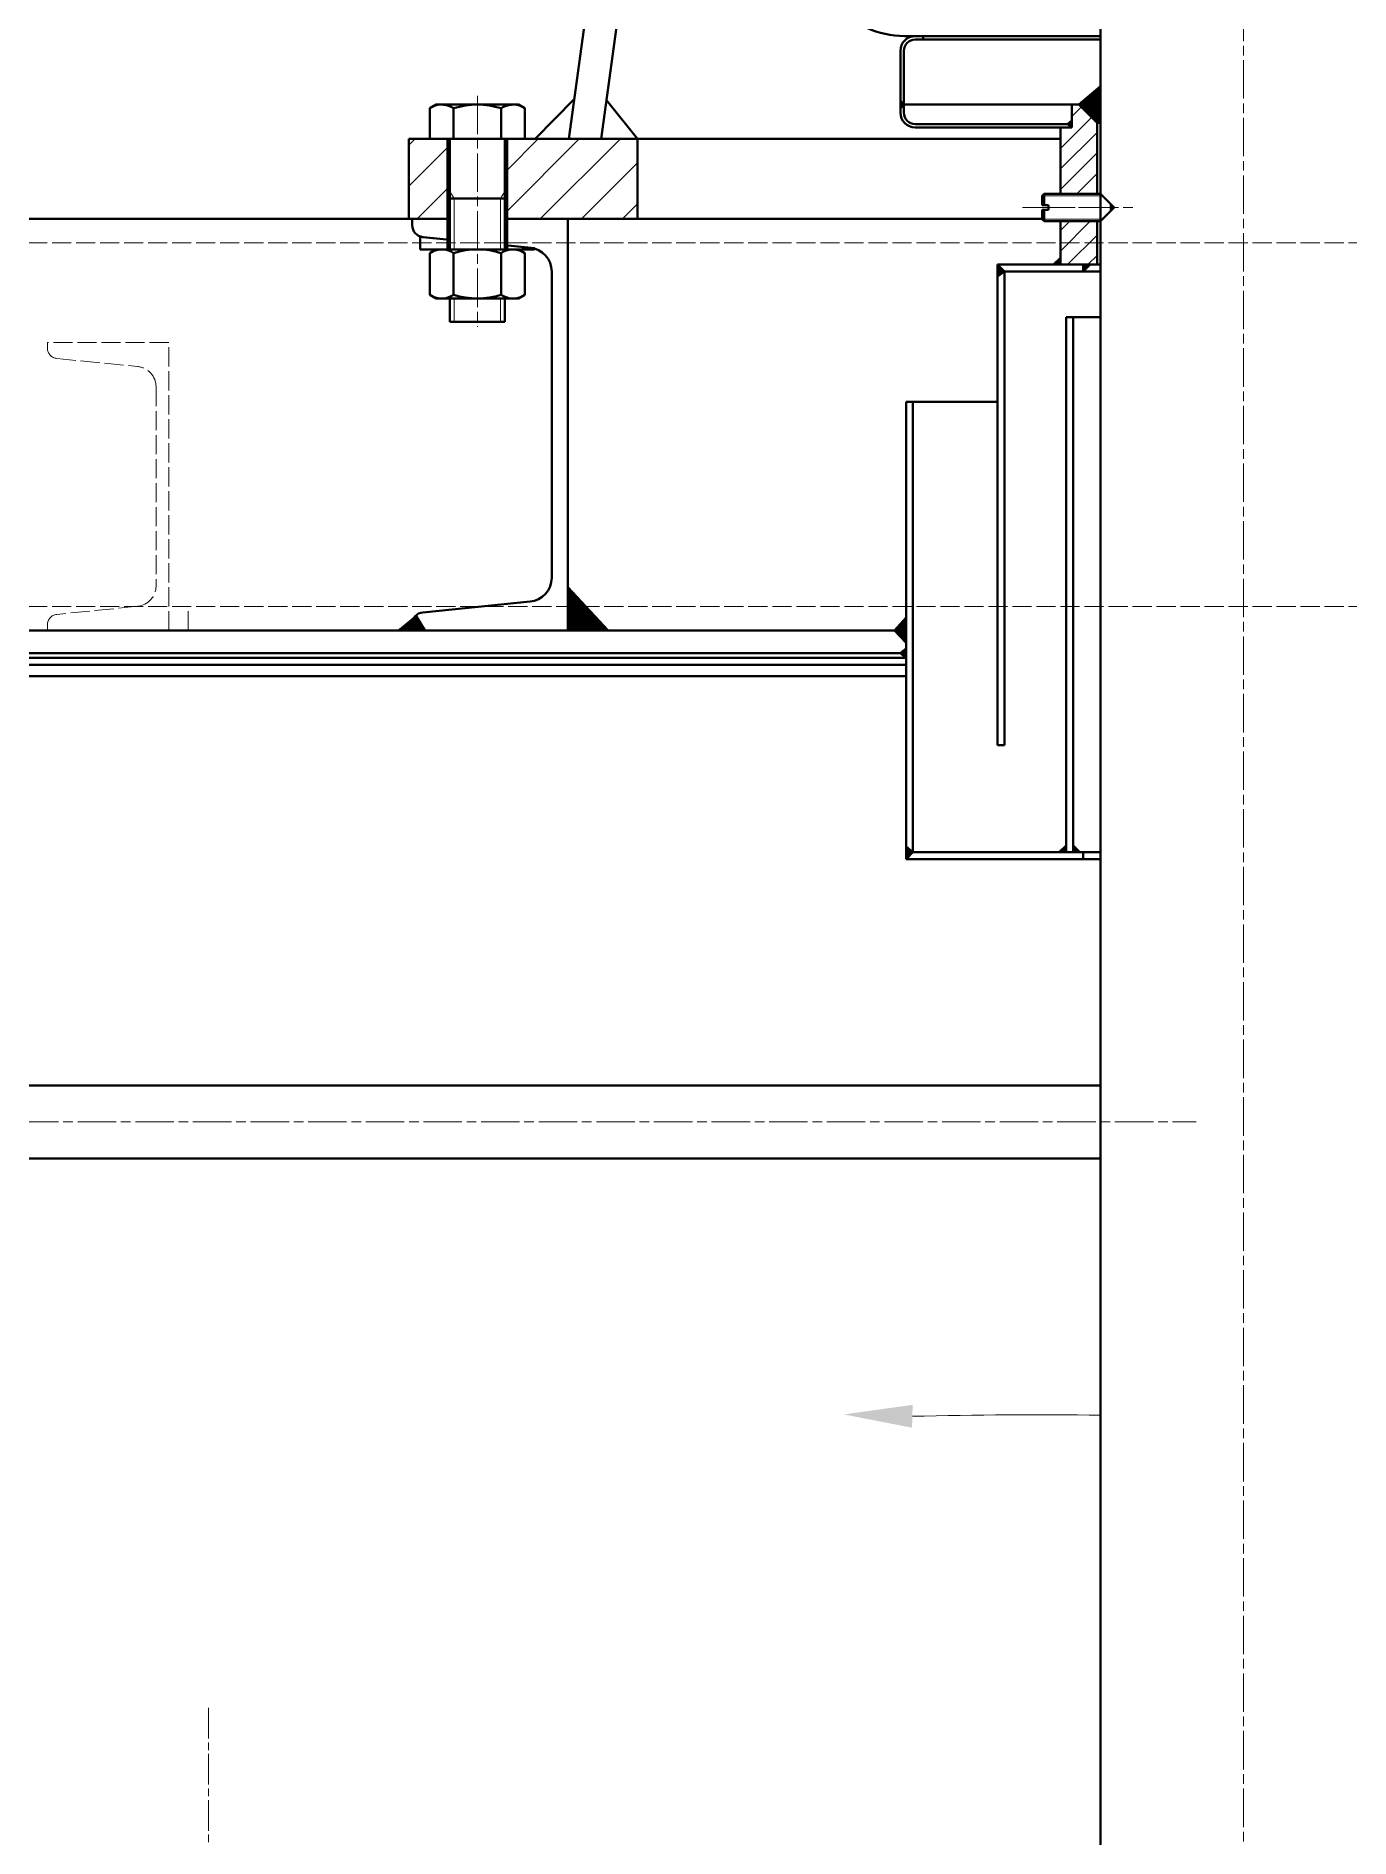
# Model space of a CAD drawing. Header units: millimetres. Extents: x 17368 to 100025, y -24769 to 12950.
# Drawn here: x 65190 to 65765, y 1827 to 2615 of the extents above; entities that cross this region are included whole.
import ezdxf

# ---------------------------------------------------------------- set-up
doc = ezdxf.new("R2010")
doc.units = ezdxf.units.MM
doc.header["$LTSCALE"] = 2.8
for name, pattern in [('AM_ISO02W050', [7.5, 6, -1.5]), ('AM_ISO02W050x2', [3.75, 3, -0.75]), ('AM_ISO08W050', [18, 12, -1.5, 3, -1.5]), ('AM_ISO08W050x2', [9, 6, -0.75, 1.5, -0.75])]:
    doc.linetypes.add(name, pattern=pattern)
doc.layers.get('0').update_dxf_attribs({"lineweight": 50})
doc.layers.get('Defpoints').update_dxf_attribs({"lineweight": 50})
for name, color, linetype, lineweight in [('AM_0', 7, 'Continuous', 50), ('AM_0N', 7, 'Continuous', 50), ('AM_3N', 6, 'AM_ISO02W050', 15), ('AM_4N', 3, 'Continuous', 15), ('AM_7N', 4, 'AM_ISO08W050', 15), ('bhatch', 5, 'Continuous', 15), ('dim', 7, 'Continuous', 15), ('细实线', 5, 'Continuous', 15)]:
    doc.layers.add(name, color=color, linetype=linetype, lineweight=lineweight)
doc.styles.add('仿宋体', font='', dxfattribs={"width": 0.7, "height": 3.5})
doc.styles.get('仿宋体').set_extended_font_data('FangSong_GB2312')
doc.dimstyles.new('ISO-25', dxfattribs={"dimtxt": 3.5, "dimasz": 2.5, "dimexe": 1.25, "dimexo": 0.625, "dimtad": 1, "dimdsep": 46, "dimtxsty": '仿宋体', "dimcen": 2.5, "dimadec": 0, "dimazin": 0, "dimtfac": 1, "dimtmove": 0, "dimatfit": 1, "dimfxl": 0, "dimarcsym": 0})
pattern_1 = [(45, (26064.2744, 8731.1361), (-0.224506403, 0.224506403), []), (135, (26064.2744, 8731.1361), (-0.224506403, -0.224506403), [])]

# ---------------------------------------------------------------- blocks, each defined once
blk = doc.blocks.new('*D1276')
at = {"layer": 'Defpoints', "color": 0, "lineweight": 15}
for p in [(64013.77, 2340.41), (64667.67, 2340.41), (65618.33, -629.98)]:
    blk.add_point(p, dxfattribs=at)
at = {"layer": '细实线', "color": 0, "lineweight": -2}
for p, q in [((64667.05, 2340.41), (64012.97, 2340.41)), ((64013.77, -627.48), (64013.77, 2337.91)), ((65617.71, -629.98), (64012.97, -629.98))]:
    blk.add_line(p, q, dxfattribs=at)
at = {"layer": '细实线', "color": 0, "lineweight": 15}
for points in [[(64013.36, 2337.91), (64014.19, 2337.91), (64013.77, 2340.41)], [(64013.36, -627.48), (64014.19, -627.48), (64013.77, -629.98)]]:
    blk.add_solid(points, dxfattribs=at)
at = {"layer": '细实线', "color": 0, "insert": (64011.22, 855.22), "char_height": 3.5, "attachment_point": 5, "rotation": 90, "style": '仿宋体'}
blk.add_mtext('2970.39', dxfattribs=at)

msp = doc.modelspace()

# ---------------------------------------------------------------- hatches: boundary and pattern name
at = {"layer": 'bhatch'}
h = msp.add_hatch(dxfattribs=at)
h.set_pattern_fill('ANSI31', color=256, scale=2, style=0)
h.set_pattern_definition([(45, (31819.749, 8359.584), (-4.4901281, 4.4901281), [])])
h.paths.add_polyline_path([(65654.3313, 2577.41), (65646.3313, 2585.41), (65643.3313, 2585.41), (65643.3313, 2575.41), (65638.3313, 2575.41), (65638.3313, 2546.41), (65654.3313, 2546.41)])
h.paths.add_polyline_path([(65654.3313, 2534.41), (65638.3313, 2534.41), (65638.3313, 2515.41), (65654.3313, 2515.41)])
h.paths.add_polyline_path([(65798.3313, 2575.41), (65793.3313, 2575.41), (65793.3313, 2585.41), (65790.3313, 2585.41), (65782.3313, 2577.41), (65782.3313, 2515.41), (65798.3313, 2515.41), (65798.3313, 2518.41)])
h = msp.add_hatch(dxfattribs=at)
h.set_pattern_fill('ANSI37', color=256, scale=0.1, style=0)
h.set_pattern_definition(pattern_1)
h.paths.add_polyline_path([(65422.8313, 2374.3191), (65422.8313, 2365.91), (65430.71915, 2365.91)])
h.paths.add_polyline_path([(65422.8313, 2365.91), (65422.8313, 2355.41), (65440.5683, 2355.41), (65430.71915, 2365.91)])
h = msp.add_hatch(dxfattribs=at)
h.set_pattern_fill('ANSI37', color=256, scale=0.1, style=0)
h.set_pattern_definition(pattern_1)
h.paths.add_polyline_path([(65354.8313, 2358.15406, -0.223132768), (65356.71069, 2362.15576), (65348.5127, 2355.41), (65354.8313, 2355.41)])
h.paths.add_polyline_path([(65356.71069, 2362.15576, 0.223132768), (65354.8313, 2358.15406), (65354.8313, 2355.41), (65360.7516, 2355.41)])
at = {"layer": 'bhatch', "lineweight": 18}
h = msp.add_hatch(dxfattribs=at)
h.set_pattern_fill('ANSI37', color=256, scale=0.1, style=0)
h.set_pattern_definition([(45, (26064.2744, 8731.1361), (-0.224506403, 0.224506403), []), (135, (26064.2744, 8731.1361), (-0.224506403, -0.224506403), [])])
h.paths.add_polyline_path([(65570.8313, 2361.1405), (65565.6997, 2355.41), (65570.8313, 2355.41)])
h.paths.add_polyline_path([(65570.8313, 2355.41), (65565.6997, 2355.41), (65570.8313, 2350.0186)])
h = msp.add_hatch(dxfattribs=at)
h.set_pattern_fill('ANSI37', color=256, scale=0.1, style=0)
h.set_pattern_definition([(45, (16243.6721, 3158.0677), (-0.224506403, 0.224506403), []), (135, (16243.6721, 3158.0677), (-0.224506403, -0.224506403), [])])
h.paths.add_polyline_path([(65570.8313, 2347.504), (65568.2664, 2345.41), (65570.8313, 2343.41)])
at = {"layer": 'dim'}
h = msp.add_hatch(dxfattribs=at)
h.set_pattern_fill('ANSI37', color=256, scale=0.1, style=0)
h.set_pattern_definition([(45, (31789.7488, 8359.5838), (-0.224506403, 0.224506403), []), (135, (31789.7488, 8359.5838), (-0.224506403, -0.224506403), [])])
h.paths.add_polyline_path([(65568.3313, 2585.41), (65568.3313, 2583.6697), (65569.8313, 2585.41), (65568.3313, 2587.1378)])
h = msp.add_hatch(dxfattribs=at)
h.set_pattern_fill('ANSI37', color=256, scale=0.1, style=0)
h.set_pattern_definition([(45, (31814.7488, 8359.5838), (-0.224506403, 0.224506403), []), (135, (31814.7488, 8359.5838), (-0.224506403, -0.224506403), [])])
h.paths.add_polyline_path([(65641.3761, 2576.91), (65643.3313, 2575.41), (65643.3313, 2578.41)])
h = msp.add_hatch(dxfattribs=at)
h.set_pattern_fill('ANSI31', color=256, scale=4, style=0)
h.set_pattern_definition([(45, (5719.961, 10573.6), (-8.980256, 8.980256), [])])
h.paths.add_polyline_path([(65353.33134, 2535.41), (65370.33134, 2535.41), (65370.33134, 2570.41), (65353.33134, 2570.41)])
h.paths.add_polyline_path([(65453.33134, 2535.41), (65453.33134, 2570.41), (65396.33134, 2570.41), (65396.33134, 2535.41), (65422.83134, 2535.41)])
h.paths.add_polyline_path([(65983.33134, 2570.41), (65983.33134, 2535.41), (66040.33134, 2535.41), (66040.33134, 2570.41)])
h.paths.add_polyline_path([(66083.33134, 2570.41), (66066.33134, 2570.41), (66066.33134, 2535.41), (66083.33134, 2535.41)])
h = msp.add_hatch(dxfattribs=at)
h.set_pattern_fill('ANSI37', color=256, scale=0.1, style=0)
h.set_pattern_definition([(45, (31799.7488, 8359.5838), (-0.224506403, 0.224506403), []), (135, (31799.7488, 8359.5838), (-0.224506403, -0.224506403), [])])
h.paths.add_polyline_path([(65610.8313, 2515.41), (65610.8313, 2510.1615), (65613.8313, 2512.41)])
h = msp.add_hatch(dxfattribs=at)
h.set_pattern_fill('ANSI37', color=256, scale=0.1, style=0)
h.set_pattern_definition([(315, (31674.7488, -3328.7638), (-0.224506403, -0.224506403), []), (225, (31674.7488, -3328.7638), (-0.224506403, 0.224506403), [])])
h.paths.add_polyline_path([(65638.3313, 2515.41), (65635.3313, 2515.41), (65638.3313, 2518.41)])
h = msp.add_hatch(dxfattribs=at)
h.set_pattern_fill('ANSI37', color=256, scale=0.1, style=0)
h.set_pattern_definition([(135, (99611.9138, 8359.5838), (0.224506403, 0.224506403), []), (45, (99611.9138, 8359.5838), (0.224506403, -0.224506403), [])])
h.paths.add_polyline_path([(65648.3313, 2515.41), (65651.3313, 2515.41), (65648.3313, 2512.41)])
h = msp.add_hatch(dxfattribs=at)
h.set_pattern_fill('ANSI37', color=256, scale=0.1, style=0)
h.set_pattern_definition([(45, (31797.7488, 8282.5838), (-0.224506403, 0.224506403), []), (135, (31797.7488, 8282.5838), (-0.224506403, -0.224506403), [])])
h.paths.add_polyline_path([(65570.8313, 2260.8856), (65570.8313, 2255.41), (65573.8313, 2258.41)])
h = msp.add_hatch(dxfattribs=at)
h.set_pattern_fill('ANSI37', color=256, scale=0.1, style=0)
h.set_pattern_definition([(45, (31814.7488, 8282.5838), (-0.224506403, 0.224506403), []), (135, (31814.7488, 8282.5838), (-0.224506403, -0.224506403), [])])
h.paths.add_polyline_path([(65637.8313, 2258.41), (65640.8313, 2258.41), (65640.8313, 2261.41)])
h = msp.add_hatch(dxfattribs=at)
h.set_pattern_fill('ANSI37', color=256, scale=0.1, style=0)
h.set_pattern_definition([(135, (99469.9138, 8282.5838), (0.224506403, 0.224506403), []), (45, (99469.9138, 8282.5838), (0.224506403, -0.224506403), [])])
h.paths.add_polyline_path([(65646.8313, 2258.41), (65643.8313, 2258.41), (65643.8313, 2261.41)])

# ---------------------------------------------------------------- linework, layer by layer
for p, q in [((65423.33134, 2570.41), (65522.91559, 3300.41)), ((65437.461, 2570.41), (65537.04526, 3300.41)), ((65570.12254, 2615.41), (65655.8313, 2615.41)), ((65425.69515, 2587.73786), (65408.58734, 2570.41)), ((65439.7659, 2587.30595), (65453.33134, 2570.41)), ((65353.33134, 2570.41), (65353.33134, 2535.41)), ((65353.33134, 2570.41), (65638.3313, 2570.41)), ((65370.33134, 2570.41), (65370.33134, 2535.41)), ((65396.33134, 2570.41), (65396.33134, 2535.41)), ((65453.33134, 2570.41), (65453.33134, 2535.41)), ((65370.3313, 2522.11), (65370.3313, 2535.41)), ((65396.3313, 2522.11), (65396.3313, 2535.41)), ((65565.6997, 2355.41), (65570.8313, 2361.1405)), ((65152.69922, 2355.41), (65565.6997, 2355.41)), ((65570.8313, 2350.0186), (65565.6997, 2355.41)), ((65149.08775, 2345.41), (65568.2664, 2345.41)), ((65151.3845, 2343.41), (65570.8313, 2343.41)), ((65568.2664, 2345.41), (65570.8313, 2347.504)), ((65570.8313, 2343.41), (65568.2664, 2345.41)), ((65146.83121, 2335.41), (65570.8313, 2335.41)), ((65148.20943, 2340.41), (65570.8313, 2340.41))]:
    msp.add_line(p, q)
msp.add_arc((65570.12258, 2655.41), 40, 172.56848553, 270)
at = {"layer": 'AM_0'}
for p, q in [((65655.8313, 2676.41), (65655.8313, 2546.41)), ((65646.3313, 2585.41), (65655.8313, 2593.4702)), ((65643.3313, 2585.41), (65643.3313, 2575.41)), ((65646.3313, 2585.41), (65654.3313, 2577.41)), ((65643.3313, 2578.41), (65641.3761, 2576.91)), ((65654.3313, 2577.41), (65654.3313, 2546.41)), ((65654.3313, 2577.41), (65655.8313, 2577.41)), ((65638.3313, 2575.41), (65638.3313, 2546.41)), ((65638.3313, 2575.41), (65643.3313, 2575.41)), ((65641.3761, 2576.91), (65643.3313, 2575.41)), ((65655.8313, 2546.41), (65655.8313, 2534.41)), ((65638.3313, 2534.41), (65638.3313, 2515.41)), ((65654.3313, 2534.41), (65654.3313, 2515.41)), ((65655.8313, 2534.41), (65655.8313, 1730.41)), ((65610.8313, 2515.41), (65655.8313, 2515.41)), ((65610.8313, 2515.41), (65610.8313, 2305.21568)), ((65610.8313, 2515.41), (65613.8313, 2512.41)), ((65638.3313, 2518.41), (65635.3313, 2515.41)), ((65638.3313, 2515.41), (65638.3313, 2518.41)), ((65638.3313, 2515.41), (65638.3313, 2518.41)), ((65648.3313, 2515.41), (65648.3313, 2512.41)), ((65648.3313, 2515.41), (65648.3313, 2512.41)), ((65648.3313, 2512.41), (65651.3313, 2515.41)), ((65613.8313, 2512.41), (65610.8313, 2510.1615)), ((65613.8313, 2512.41), (65655.8313, 2512.41)), ((65613.8313, 2512.41), (65613.8313, 2305.21568)), ((65640.8313, 2492.41), (65640.8313, 2258.41)), ((65640.8313, 2492.41), (65655.8313, 2492.41)), ((65643.8313, 2492.41), (65643.8313, 2258.41)), ((65570.8313, 2455.41), (65570.8313, 2255.41)), ((65610.8313, 2455.41), (65570.8313, 2455.41)), ((65573.8313, 2455.41), (65573.8313, 2258.41)), ((65610.8313, 2305.21568), (65613.8313, 2305.21568)), ((65573.8313, 2258.41), (65570.8313, 2260.8856)), ((65573.8313, 2258.41), (65570.8313, 2255.41)), ((65570.8313, 2255.41), (65655.8313, 2255.41)), ((65573.8313, 2258.41), (65655.8313, 2258.41)), ((65640.8313, 2261.41), (65637.8313, 2258.41)), ((65643.8313, 2261.41), (65646.8313, 2258.41)), ((65648.3313, 2258.41), (65648.3313, 2255.41))]:
    msp.add_line(p, q, dxfattribs=at)
at = {"layer": 'AM_0N'}
for p, q in [((65568.3313, 2608.91), (65568.3313, 2585.41)), ((65569.8313, 2608.91), (65569.8313, 2585.41)), ((65574.8313, 2613.91), (65655.8313, 2613.91)), ((65578.3313, 2615.41), (65578.3313, 2613.91)), ((65569.8313, 2585.41), (65568.3313, 2587.1378)), ((65568.3313, 2581.91), (65568.3313, 2585.41)), ((65569.8313, 2585.41), (65568.3313, 2583.6697)), ((65569.8313, 2581.91), (65569.8313, 2585.41)), ((65569.8313, 2585.41), (65646.3313, 2585.41)), ((65574.8313, 2576.91), (65641.3761, 2576.91)), ((65574.8313, 2575.41), (65643.3313, 2575.41)), ((65630.3313, 2545.463), (65631.2783, 2546.41)), ((65134.33121, 2535.41), (65353.33134, 2535.41)), ((65631.2783, 2534.41), (65630.3313, 2535.357)), ((65358.3313, 2527.61), (65371.33134, 2526.31)), ((65395.33134, 2523.91), (65408.3313, 2522.61)), ((65440.5683, 2355.41), (65422.8313, 2374.3191))]:
    msp.add_line(p, q, dxfattribs=at)
at = {"layer": 'AM_0N', "extrusion": (0.5, -0.866025, 0)}
for p, q in [((65362.54134, 2583.79919), (65365.33134, 2585.41)), ((65362.54134, 2520.49919), (65365.33134, 2522.11)), ((65404.12134, 2502.22081), (65401.33134, 2500.61))]:
    msp.add_line(p, q, dxfattribs=at)
at = {"layer": 'AM_0N', "extrusion": (0, 1, 0)}
for p, q in [((65401.33134, 2585.41), (65365.33134, 2585.41)), ((65362.54134, 2570.41), (65371.33134, 2570.41)), ((65371.33134, 2570.41), (65395.33134, 2570.41)), ((65395.33134, 2570.41), (65404.12134, 2570.41)), ((65371.33134, 2544.41), (65395.33134, 2544.41)), ((65353.33134, 2535.41), (65371.33134, 2535.41)), ((65395.33134, 2535.41), (65630.3313, 2535.41)), ((65365.33134, 2500.61), (65401.33134, 2500.61)), ((65371.33134, 2490.41), (65395.33134, 2490.41))]:
    msp.add_line(p, q, dxfattribs=at)
at = {"layer": 'AM_0N', "extrusion": (-0.5, -0.866025, 0)}
for p, q in [((65404.12134, 2583.79919), (65401.33134, 2585.41)), ((65404.12134, 2520.49919), (65401.33134, 2522.11)), ((65362.54134, 2502.22081), (65365.33134, 2500.61))]:
    msp.add_line(p, q, dxfattribs=at)
at = {"layer": 'AM_0N', "extrusion": (1, 0, 0)}
for p, q in [((65362.54134, 2583.79919), (65362.54134, 2570.41)), ((65372.93364, 2583.79919), (65372.93364, 2570.41)), ((65393.72903, 2583.79919), (65393.72903, 2570.41)), ((65404.12134, 2583.79919), (65404.12134, 2570.41)), ((65371.33134, 2544.41), (65371.33134, 2570.41)), ((65395.33134, 2544.41), (65395.33134, 2570.41)), ((65371.33134, 2544.41), (65371.33134, 2522.11)), ((65395.33134, 2544.41), (65395.33134, 2522.11)), ((65362.54134, 2502.22081), (65362.54134, 2520.49919)), ((65372.93634, 2502.22081), (65372.93634, 2520.49919)), ((65393.72634, 2502.22081), (65393.72634, 2520.49919)), ((65404.12134, 2502.22081), (65404.12134, 2520.49919)), ((65371.33134, 2500.61), (65371.33134, 2490.41)), ((65395.33134, 2500.61), (65395.33134, 2490.41))]:
    msp.add_line(p, q, dxfattribs=at)
at = {"layer": 'AM_0N', "extrusion": (-4.80841e-14, -1, 0)}
for p, q in [((65655.8313, 2546.41), (65631.2783, 2546.41)), ((65630.3313, 2541.41), (65633.1313, 2541.41)), ((65630.3313, 2539.41), (65633.1313, 2539.41)), ((65631.2783, 2534.41), (65655.8313, 2534.41))]:
    msp.add_line(p, q, dxfattribs=at)
at = {"layer": 'AM_0N', "extrusion": (-1, 4.80841e-14, 0)}
for p, q in [((65631.2783, 2541.41), (65631.2783, 2546.41)), ((65630.3313, 2545.463), (65630.3313, 2541.41)), ((65630.3313, 2539.41), (65630.3313, 2535.357)), ((65631.2783, 2534.41), (65631.2783, 2539.41)), ((65633.1313, 2539.41), (65633.1313, 2541.41)), ((65660.3313, 2538.91), (65660.3313, 2541.91))]:
    msp.add_line(p, q, dxfattribs=at)
at = {"layer": 'AM_0N', "extrusion": (0.707107, 0.707107, 0)}
for p in [(65661.8313, 2540.41), (65660.3313, 2541.91)]:
    msp.add_line(p, (65655.8313, 2546.41), dxfattribs=at)
at = {"layer": 'AM_0N', "extrusion": (-0.707107, 0.707107, 0)}
for p in [(65661.8313, 2540.41), (65660.3313, 2538.91)]:
    msp.add_line(p, (65655.8313, 2534.41), dxfattribs=at)
at = {"layer": 'AM_0N', "extrusion": (2.60471e-13, 1, 0)}
msp.add_line((65422.83134, 2535.41), (65396.33134, 2535.41), dxfattribs=at)
at = {"layer": 'AM_0N', "extrusion": (-1, 2.60471e-13, 0)}
for p, q in [((65422.8313, 2355.41), (65422.8313, 2535.41)), ((65415.8313, 2512.35763), (65415.8313, 2378.46237))]:
    msp.add_line(p, q, dxfattribs=at)
at = {"layer": 'AM_0N', "extrusion": (-1, 6.12303e-17, 0)}
for p, q in [((65358.3313, 2522.11), (65358.3313, 2527.61)), ((65403.3313, 2522.11), (65403.3313, 2523.11)), ((65408.3313, 2522.11), (65408.3313, 2522.61))]:
    msp.add_line(p, q, dxfattribs=at)
at = {"layer": 'AM_0N', "extrusion": (-0.099504, -0.995037, 0)}
for p, q in [((65359.51388, 2527.49174), (65371.33134, 2526.31)), ((65395.33134, 2523.91), (65406.37609, 2522.80552))]:
    msp.add_line(p, q, dxfattribs=at)
at = {"layer": 'AM_0N', "extrusion": (6.12303e-17, 1, 0)}
msp.add_line((65408.3313, 2522.11), (65358.3313, 2522.11), dxfattribs=at)
at = {"layer": 'AM_0N', "extrusion": (0.099504, -0.995037, 0)}
msp.add_line((65406.37609, 2368.01448), (65359.51388, 2363.32826), dxfattribs=at)
at = {"layer": 'AM_0N', "extrusion": (2.64341e-13, 1, 0)}
msp.add_line((65195.3313, 2355.41), (65248.3313, 2355.41), dxfattribs=at)
at = {"layer": 'AM_0N', "extrusion": (-1, 2.60471e-13, 0), "elevation": -65354.8313}
msp.add_lwpolyline([(-2535.41, 0), (-2532.66594, 0)], dxfattribs=at)
at = {"layer": 'AM_0N'}
for centre, radius, start, end in [((65574.8313, 2608.91), 6.5, 90, 180), ((65574.8313, 2608.91), 5, 90, 180), ((65367.73749, 2576.22371), 9.18629, 55.55312762, 115.55312762), ((65383.33134, 2551.04625), 34.36375, 72.38752601, 107.61247399), ((65398.92519, 2576.22371), 9.18629, 64.44687238, 124.44687238), ((65574.8313, 2581.91), 6.5, 180, 270), ((65574.8313, 2581.91), 5, 180, 270), ((65360.0313, 2532.66594), 5.2, 180, 264.28940686), ((65405.3313, 2512.35763), 10.5, 0, 84.28940686), ((65367.73884, 2512.91936), 9.19064, 55.5615306, 115.5615306), ((65383.33134, 2487.76364), 34.34636, 72.38303116, 107.61696884), ((65398.92384, 2512.91936), 9.19064, 64.4384694, 124.4384694), ((65367.73884, 2509.80064), 9.19064, 244.4384694, 304.4384694), ((65383.33134, 2534.95636), 34.34636, 252.38303116, 287.61696884), ((65398.92384, 2509.80064), 9.19064, 235.5615306, 295.5615306), ((65405.3313, 2378.46237), 10.5, 275.71059314, 0), ((65360.0313, 2358.15406), 5.2, 95.71059314, 180)]:
    msp.add_arc(centre, radius, start, end, dxfattribs=at)
at = {"layer": 'AM_3N', "linetype": 'AM_ISO02W050x2', "extrusion": (0, 1, 0)}
for p, q in [((64693.3313, 2524.91), (66743.3313, 2524.91)), ((64693.3313, 2365.91), (66743.3313, 2365.91))]:
    msp.add_line(p, q, dxfattribs=at)
at = {"layer": 'AM_3N', "linetype": 'AM_ISO02W050x2', "extrusion": (2.64341e-13, 1, 0)}
msp.add_line((65248.3313, 2481.41), (65195.3313, 2481.41), dxfattribs=at)
at = {"layer": 'AM_3N', "linetype": 'AM_ISO02W050x2', "extrusion": (-1, 2.64341e-13, 0)}
for p, q in [((65195.3313, 2481.41), (65195.3313, 2478.85744)), ((65248.3313, 2355.41), (65248.3313, 2481.41)), ((65242.8313, 2461.89011), (65242.8313, 2374.92989)), ((65195.3313, 2357.96256), (65195.3313, 2355.41))]:
    msp.add_line(p, q, dxfattribs=at)
at = {"layer": 'AM_3N', "linetype": 'AM_ISO02W050x2', "extrusion": (-0.099504, -0.995037, 0)}
msp.add_line((65199.38353, 2474.37978), (65234.72683, 2470.84545), dxfattribs=at)
at = {"layer": 'AM_3N', "linetype": 'AM_ISO02W050x2', "extrusion": (0.099504, -0.995037, 0)}
msp.add_line((65234.72683, 2365.97455), (65199.38353, 2362.44022), dxfattribs=at)
at = {"layer": 'AM_3N', "linetype": 'AM_ISO02W050x2'}
msp.add_line((65256.8313, 2355.41), (65256.8313, 2365.91), dxfattribs=at)
for centre, radius, start, end in [((65199.8313, 2478.85744), 4.5, 180, 264.28940686), ((65233.8313, 2461.89011), 9, 0, 84.28940686), ((65233.8313, 2374.92989), 9, 275.71059314, 0), ((65199.8313, 2357.96256), 4.5, 95.71059314, 180)]:
    msp.add_arc(centre, radius, start, end, dxfattribs=at)
at = {"layer": 'AM_4N'}
for p, q in [((65373.17169, 2544.41), (65371.33134, 2547.41)), ((65393.49099, 2544.41), (65395.33134, 2547.41))]:
    msp.add_line(p, q, dxfattribs=at)
at = {"layer": 'AM_4N', "extrusion": (1, 0, 0)}
for p, q in [((65373.17169, 2544.41), (65373.17169, 2522.11)), ((65393.49099, 2544.41), (65393.49099, 2522.11)), ((65373.17169, 2500.61), (65373.17169, 2490.41)), ((65393.49099, 2500.61), (65393.49099, 2490.41))]:
    msp.add_line(p, q, dxfattribs=at)
at = {"layer": 'AM_4N', "extrusion": (-4.80841e-14, -1, 0)}
for p, q in [((65656.7783, 2545.463), (65630.3313, 2545.463)), ((65656.7783, 2535.357), (65630.3313, 2535.357))]:
    msp.add_line(p, q, dxfattribs=at)
at = {"layer": 'AM_7N', "linetype": 'AM_ISO08W050x2'}
for p, q in [((65718.3313, -662.7737), (65718.3313, 3736.9107)), ((65621.7125, 2540.41), (65671.4051, 2540.41)), ((64477.765, 2140.41), (65697.6735, 2140.41))]:
    msp.add_line(p, q, dxfattribs=at)
at = {"layer": 'AM_7N', "linetype": 'AM_ISO08W050x2', "extrusion": (1, 0, 0)}
msp.add_line((65383.33134, 2589.2776), (65383.33134, 2488.2776), dxfattribs=at)
at = {"layer": 'AM_7N', "linetype": 'AM_ISO08W050x2', "extrusion": (-4.80841e-14, -1, 0)}
msp.add_line((65627.3313, 2540.41), (65663.3313, 2540.41), dxfattribs=at)
at = {"layer": 'AM_7N', "linetype": 'AM_ISO08W050x2', "lineweight": 18, "ltscale": 0.8}
msp.add_line((65265.7798, -467.8468), (65265.7798, 1884.1235), dxfattribs=at)
at = {"layer": 'bhatch'}
for p, q in [((65356.71069, 2362.15576), (65348.5127, 2355.41)), ((65360.7516, 2355.41), (65356.71069, 2362.15576))]:
    msp.add_line(p, q, dxfattribs=at)
at = {"layer": 'dim'}
for p, q in [((65647.16296, 2584.57834), (65655.8313, 2593.24668)), ((65655.8313, 2593.027), (65655.59153, 2593.26677)), ((65654.38581, 2577.41), (65646.36079, 2585.43502)), ((65646.48944, 2585.25186), (65648.41818, 2587.1806)), ((65654.83482, 2577.41), (65646.6037, 2585.64112)), ((65646.71395, 2585.02735), (65651.38083, 2589.69424)), ((65655.28384, 2577.41), (65646.84662, 2585.84722)), ((65646.93845, 2584.80285), (65654.34348, 2592.20787)), ((65655.73285, 2577.41), (65647.08953, 2586.05332)), ((65655.8313, 2577.76056), (65647.33245, 2586.25942)), ((65647.38747, 2584.35383), (65655.8313, 2592.79767)), ((65655.8313, 2578.20958), (65647.57536, 2586.46551)), ((65647.61197, 2584.12933), (65655.8313, 2592.34865)), ((65655.8313, 2578.65859), (65647.81828, 2586.67161)), ((65647.83648, 2583.90482), (65655.8313, 2591.89964)), ((65648.06099, 2583.68031), (65655.8313, 2591.45063)), ((65655.8313, 2579.1076), (65648.06119, 2586.87771)), ((65648.28549, 2583.45581), (65655.8313, 2591.00161)), ((65655.8313, 2579.55661), (65648.3041, 2587.08381)), ((65648.51, 2583.2313), (65655.8313, 2590.5526)), ((65655.8313, 2580.00563), (65648.54702, 2587.28991)), ((65648.73451, 2583.00679), (65655.8313, 2590.10359)), ((65655.8313, 2580.45464), (65648.78993, 2587.49601)), ((65648.95901, 2582.78229), (65655.8313, 2589.65458)), ((65655.8313, 2580.90365), (65649.03285, 2587.70211)), ((65649.18352, 2582.55778), (65655.8313, 2589.20556)), ((65655.8313, 2581.35267), (65649.27576, 2587.9082)), ((65649.40803, 2582.33327), (65655.8313, 2588.75655)), ((65655.8313, 2581.80168), (65649.51868, 2588.1143)), ((65649.63253, 2582.10877), (65655.8313, 2588.30754)), ((65655.8313, 2582.25069), (65649.76159, 2588.3204)), ((65649.85704, 2581.88426), (65655.8313, 2587.85852)), ((65655.8313, 2582.6997), (65650.0045, 2588.5265)), ((65650.08154, 2581.65976), (65655.8313, 2587.40951)), ((65655.8313, 2583.14872), (65650.24742, 2588.7326)), ((65650.30605, 2581.43525), (65655.8313, 2586.9605)), ((65655.8313, 2583.59773), (65650.49033, 2588.9387)), ((65650.53056, 2581.21074), (65655.8313, 2586.51149)), ((65655.8313, 2584.04674), (65650.73325, 2589.1448)), ((65650.75506, 2580.98624), (65655.8313, 2586.06247)), ((65655.8313, 2584.49576), (65650.97616, 2589.35089)), ((65650.97957, 2580.76173), (65655.8313, 2585.61346)), ((65655.8313, 2584.94477), (65651.21907, 2589.55699)), ((65655.8313, 2585.39378), (65651.46199, 2589.76309)), ((65655.8313, 2585.84279), (65651.7049, 2589.96919)), ((65655.8313, 2586.29181), (65651.94782, 2590.17529)), ((65655.8313, 2586.74082), (65652.19073, 2590.38139)), ((65655.8313, 2587.18983), (65652.43365, 2590.58749)), ((65655.8313, 2587.63884), (65652.67656, 2590.79359)), ((65655.8313, 2588.08786), (65652.91947, 2590.99968)), ((65655.8313, 2588.53687), (65653.16239, 2591.20578)), ((65655.8313, 2588.98588), (65653.4053, 2591.41188)), ((65655.8313, 2589.4349), (65653.64822, 2591.61798)), ((65655.8313, 2589.88391), (65653.89113, 2591.82408)), ((65655.8313, 2590.33292), (65654.13404, 2592.03018)), ((65655.8313, 2590.78193), (65654.37696, 2592.23628)), ((65655.8313, 2591.23095), (65654.61987, 2592.44237)), ((65655.8313, 2591.67996), (65654.86279, 2592.64847)), ((65655.8313, 2592.12897), (65655.1057, 2592.85457)), ((65655.8313, 2592.57799), (65655.34862, 2593.06067)), ((65651.20408, 2580.53722), (65655.8313, 2585.16445)), ((65651.42858, 2580.31272), (65655.8313, 2584.71543)), ((65651.65309, 2580.08821), (65655.8313, 2584.26642)), ((65651.8776, 2579.8637), (65655.8313, 2583.81741)), ((65652.1021, 2579.6392), (65655.8313, 2583.3684)), ((65652.32661, 2579.41469), (65655.8313, 2582.91938)), ((65652.55111, 2579.19019), (65655.8313, 2582.47037)), ((65652.77562, 2578.96568), (65655.8313, 2582.02136)), ((65653.00013, 2578.74117), (65655.8313, 2581.57235)), ((65653.22463, 2578.51667), (65655.8313, 2581.12333)), ((65653.44914, 2578.29216), (65655.8313, 2580.67432)), ((65653.67365, 2578.06765), (65655.8313, 2580.22531)), ((65653.89815, 2577.84315), (65655.8313, 2579.77629)), ((65654.12266, 2577.61864), (65655.8313, 2579.32728)), ((65654.36303, 2577.41), (65655.8313, 2578.87827)), ((65654.81204, 2577.41), (65655.8313, 2578.42926)), ((65655.26106, 2577.41), (65655.8313, 2577.98024)), ((65655.71007, 2577.41), (65655.8313, 2577.53123)), ((65370.33134, 2526.41), (65370.33134, 2535.41)), ((65396.33134, 2523.81), (65396.33134, 2535.41))]:
    msp.add_line(p, q, dxfattribs=at)
at = {"layer": '细实线', "color": 7, "linetype": 'Continuous', "lineweight": 50}
for p, q in [((65655.8313, 2156.41), (65134.33121, 2156.41)), ((65655.8313, 2124.41), (65134.33121, 2124.41))]:
    msp.add_line(p, q, dxfattribs=at)
at = {"layer": '细实线'}
msp.add_open_spline([(65655.8313, 2012.12017), (65629.19227, 2012.70439), (65601.37801, 2012.19429), (65573.56376, 2011.68419)], degree=3, dxfattribs=at)
msp.add_open_spline([(65594.9944, 1821.6664), (65701.02712, 1800.3508), (65843.0082, 1771.80856), (65848.0479, 1943.94236), (65809.64155, 1979.8372), (65780.8313, 1992.19388)], degree=3, knots=[0, 0, 0, 0, 242.410879094, 324.595627748, 423.762005856, 423.762005856, 423.762005856, 423.762005856], dxfattribs=at)
msp.add_solid([(65573.42782, 2006.68603), (65543.57485, 2012.49978), (65573.69969, 2016.68234)], dxfattribs=at)

# ---------------------------------------------------------------- dimensions: what is measured, and where the dimension line sits
dim = msp.add_linear_dim(base=(64013.7733, 2340.41), p1=(65618.3313, -629.97756), p2=(64667.6721, 2340.41), angle=90, dimstyle='ISO-25', override={"dimexe": 0.8, "dimgap": 0.8}, dxfattribs=at)
dim.commit()
dim.dimension.update_dxf_attribs({"geometry": '*D1276', "text_midpoint": (64011.2233, 855.21622)})

doc.saveas('drawing.dxf')
